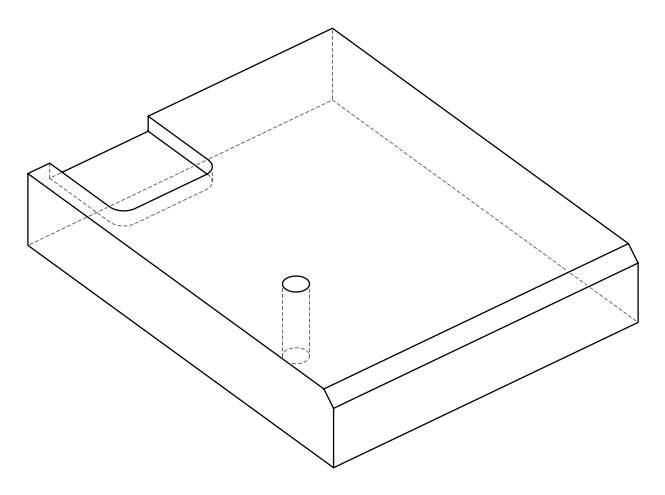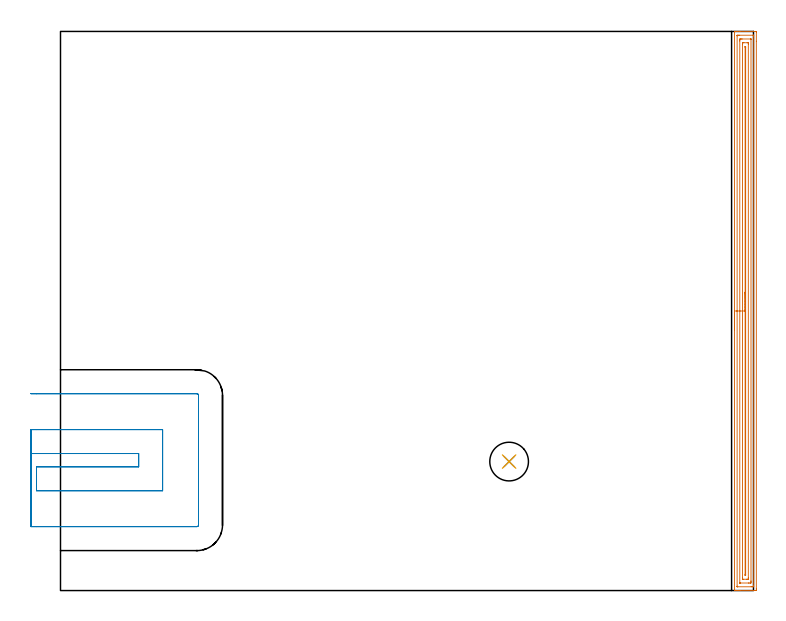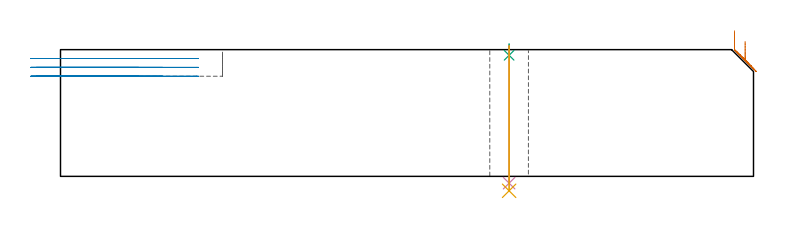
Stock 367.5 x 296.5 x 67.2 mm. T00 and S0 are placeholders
(PLAN: 5 operations, 4 tool changes, 16.7 min)
(1 AREA_MILL | FG_CHAMFER_SURFACE | UGT0205_001 | 12.03 min | 19932 mm3)
(2 MILL_SLOT | SLOT_PARTIAL_RECTANGULAR | UGT0201_109 | Follow Part, ap 6.35, ae 75% | 3.99 min | 115065 mm3)
(3 SPOT_DRILL | STEP1HOLE | NXT0321_9005460120000 | 0.05 min | 176 mm3)
(4 DRILL_THROUGH_HOLE_INTO_CENTER | STEP1HOLE | NXT0301_087 | 0.29 min | 6908 mm3)
(5 DRILL_TO_ENLARGE_THROUGH_HOLE | STEP1HOLE | UGT0301_050 | 0.31 min | 15063 mm3)
(TOOL UGT0205_001 | Chamfer Mill 20 x 3 x 45 deg. | D20 FL50 Z2)
(TOOL UGT0201_109 | End Mill 25.4 mm | D25.4 FL25 Z2)
(TOOL NXT0321_9005460120000 | NC Spot Drill, 142deg, 12mm, Carbide, Uncoated | D12 PA142 FL30 Z2)
(TOOL NXT0301_087 | Carbide Drill 11.6mm [860.1-1160-058A1-MM 2214] | D11.6 PA140 FL72 Z2)
(TOOL UGT0301_050 | Twist Drill 20.5 mm | D20.5 PA118 FL145 Z2)
(OP 1 AREA_MILL)
G17 G21 G94 G90
T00 M6
G54
G17 G0 G90 X357.4 Y138.25 S1061 M3
G43 Z77.2 H0
G94 G1 Y138.288 Z76.328 F250.
Y138.402 Z75.463
Y138.591 Z74.612
Y138.853 Z73.78
Y139.187 Z72.974
Y139.59 Z72.2
Y140.059 Z71.464
Y140.59 Z70.772
Y141.179 Z70.129
Y141.822 Z69.54
Y142.514 Z69.008
Y143.25 Z68.54
Y144.024 Z68.137
Y144.83 Z67.803
Y145.662 Z67.541
Y146.514 Z67.352
Y147.378 Z67.238
Y148.25 Z67.2
Y296.345
X357.403 Y296.492 Z67.188
X357.418 Y296.5 Z67.173
X357.743 Z66.856
X358.163 Z66.436
X358.778 Z65.817
X359.97 Z64.627
X360.547 Z64.047
X368.507 Z56.09
X368.798 Y296.497 Z55.799
X368.992 Y296.49 Z55.606
X368.999 Y296.294 Z55.599
X369. Y295.899 Z55.6
Y291.291
Y0.996
X368.999 Y0.601 Z55.601
X368.995 Y0.109 Z55.603
X368.992 Y0.009 Z55.606
X368.507 Y0.004 Z56.091
X367.911 Y0. Z56.686
X360.547 Z64.047
X359.969 Z64.627
X359.662 Z64.934
X359.085 Z65.511
X358.778 Z65.817
X358.182 Z66.417
X357.743 Z66.856
X357.418 Z67.173
X357.403 Y0.008 Z67.188
X357.4 Y0.155 Z67.2
Y148.25
X358.814 Z65.786
Y294.115
X358.816 Y294.328 Z65.784
X358.819 Y294.435 Z65.781
X358.821 Y294.48 Z65.779
X358.899 Y294.49 Z65.701
X359.283 Y294.498 Z65.317
X359.662 Y294.499 Z64.938
X360.165 Y294.5 Z64.435
X367.241 Y294.499 Z57.359
X367.466 Y294.495 Z57.134
X367.567 Y294.49 Z57.033
X367.579 Y294.488 Z57.021
X367.581 Y294.473 Z57.019
X367.584 Y294.428 Z57.016
X367.585 Y294.336 Z57.015
X367.586 Y294.152 Z57.014
Y2.385
X367.584 Y2.172 Z57.016
X367.581 Y2.065 Z57.019
X367.579 Y2.02 Z57.021
X367.501 Y2.01 Z57.099
X367.117 Y2.002 Z57.483
X366.738 Y2.001 Z57.862
X366.235 Y2. Z58.365
X359.159 Y2.001 Z65.441
X358.934 Y2.005 Z65.666
X358.833 Y2.01 Z65.767
X358.821 Y2.012 Z65.779
X358.819 Y2.028 Z65.781
X358.816 Y2.072 Z65.784
X358.815 Y2.164 Z65.785
X358.814 Y2.349 Z65.786
Y148.25
X360.228 Z64.372
X360.229 Y291.438 Z64.371
Y291.758
X360.234 Y292.33 Z64.366
X360.235 Y292.481 Z64.365
X360.384 Y292.494 Z64.216
X360.547 Y292.497 Z64.053
X361.263 Y292.5 Z63.337
X361.431 Z63.169
X365.853 Y292.499 Z58.747
X366.021 Y292.497 Z58.579
X366.133 Y292.492 Z58.467
X366.166 Y292.489 Z58.434
X366.167 Y292.475 Z58.433
X366.169 Y292.437 Z58.431
X366.171 Y292.33 Z58.429
Y5.062
X366.17 Y4.742 Z58.43
X366.166 Y4.17 Z58.434
X366.164 Y4.019 Z58.436
X366.016 Y4.006 Z58.584
X365.853 Y4.003 Z58.747
X365.137 Y4. Z59.463
X364.969 Z59.631
X360.547 Y4.001 Z64.053
X360.379 Y4.004 Z64.221
X360.267 Y4.008 Z64.333
X360.234 Y4.011 Z64.366
X360.233 Y4.025 Z64.367
X360.231 Y4.063 Z64.369
X360.229 Y4.17 Z64.371
X360.228 Y148.25 Z64.372
X361.643 Z62.957
Y289.654
X361.644 Y290.332 Z62.956
X361.646 Y290.429 Z62.954
X361.649 Y290.481 Z62.951
X361.687 Y290.49 Z62.913
X361.896 Y290.496 Z62.704
X362.316 Y290.5 Z62.284
X362.361 Z62.239
X364.13 Z60.47
X364.516 Y290.498 Z60.084
X364.709 Y290.493 Z59.891
X364.751 Y290.49 Z59.849
X364.754 Y290.457 Z59.846
X364.756 Y290.4 Z59.844
X364.757 Y289.867 Z59.843
Y6.846
X364.756 Y6.168 Z59.844
X364.754 Y6.071 Z59.846
X364.751 Y6.019 Z59.849
X364.713 Y6.01 Z59.887
X364.504 Y6.004 Z60.096
X364.084 Y6. Z60.516
X364.039 Z60.561
X362.27 Z62.33
X361.884 Y6.002 Z62.716
X361.691 Y6.007 Z62.909
X361.649 Y6.01 Z62.951
X361.646 Y6.043 Z62.954
X361.644 Y6.1 Z62.956
X361.643 Y6.633 Z62.957
Y148.25
X363.057 Z61.543
Y288.014
X363.058 Y288.159 Z61.542
X363.064 Y288.446 Z61.536
X363.069 Y288.491 Z61.531
X363.083 Y288.495 Z61.517
X363.122 Y288.498 Z61.478
X363.2 Z61.4
X363.289 Y288.492 Z61.311
X363.336 Y288.486 Z61.264
X363.34 Y288.303 Z61.26
X363.343 Y288.014 Z61.257
Y287.87
Y8.486
X363.342 Y8.342 Z61.258
X363.336 Y8.054 Z61.264
X363.331 Y8.009 Z61.269
X363.317 Y8.005 Z61.283
X363.278 Y8.002 Z61.322
X363.2 Z61.4
X363.111 Y8.008 Z61.489
X363.064 Y8.014 Z61.536
X363.06 Y8.197 Z61.54
X363.057 Y8.486 Z61.543
Y8.63
Y148.25
Y149.122 Z61.581
Y149.987 Z61.695
Y150.838 Z61.884
Y151.67 Z62.146
Y152.476 Z62.48
Y153.25 Z62.883
Y153.986 Z63.352
Y154.678 Z63.883
Y155.321 Z64.472
Y155.91 Z65.115
Y156.442 Z65.807
Y156.91 Z66.543
Y157.313 Z67.317
Y157.647 Z68.123
Y157.909 Z68.955
Y158.098 Z69.807
Y158.212 Z70.672
Y158.25 Z71.543
G0 Z77.2
M5
M2
(OP 2 MILL_SLOT)
G17 G21 G94 G90
T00 M6
G54
G17 G0 G90 X-15.7 Y72.65 S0 M3
G43 Z77.2 H0
Z62.5
G94 G1 X-12.7 F250.
X41.45 F500.
Y65.65
X-12.7
Y52.95
X54.15
Y85.35
X-12.7
X-15.7 F250.
Y33.9
X-12.7
X72.3 F500.
G3 X73.2 Y34.8 R0.9
G1 Y103.5
G3 X72.3 Y104.4 R0.9
G1 X-12.7
X-15.7 F250.
G0 Y72.65 Z57.8
G1 X-12.7
X41.45 F500.
Y65.65
X-12.7
Y52.95
X54.15
Y85.35
X-12.7
X-15.7 F250.
Y33.9
X-12.7
X72.3 F500.
G3 X73.2 Y34.8 R0.9
G1 Y103.5
G3 X72.3 Y104.4 R0.9
G1 X-12.7
X-15.7 F250.
G0 Y72.65 Z53.1
G1 X-12.7
X41.45 F500.
Y65.65
X-12.7
Y52.95
X54.15
Y85.35
X-12.7
X-15.7 F250.
Y33.9
X-12.7
X72.3 F500.
G3 X73.2 Y34.8 R0.9
G1 Y103.5
G3 X72.3 Y104.4 R0.9
G1 X-12.7
X-15.7 F250.
G0 Z77.2
M5
M2
(OP 3 SPOT_DRILL)
G17 G21 G94 G90
T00 M6
G54
G17 G0 G90 X237.9 Y68.4 S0 M3
G43 Z77.2 H0
G94 G81 G98 Z64.2 F250. R70.2
G80
M5
M2
(OP 4 DRILL_THROUGH_HOLE_INTO_CENTER)
G17 G21 G94 G90
T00 M6
G54
G17 G0 G90 X237.9 Y68.4 S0 M3
G43 Z77.2 H1
G94 G73 G98 Z-3.611 F250. Q10.116 R69.2
G80
M5
M2
(OP 5 DRILL_TO_ENLARGE_THROUGH_HOLE)
G17 G21 G94 G90
T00 M6
G54
G17 G0 G90 X237.9 Y68.4 S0 M3
G43 Z77.2 H0
G94 G73 G98 Z-7.659 F250. Q18.715 R69.2
G80
M5
M2
